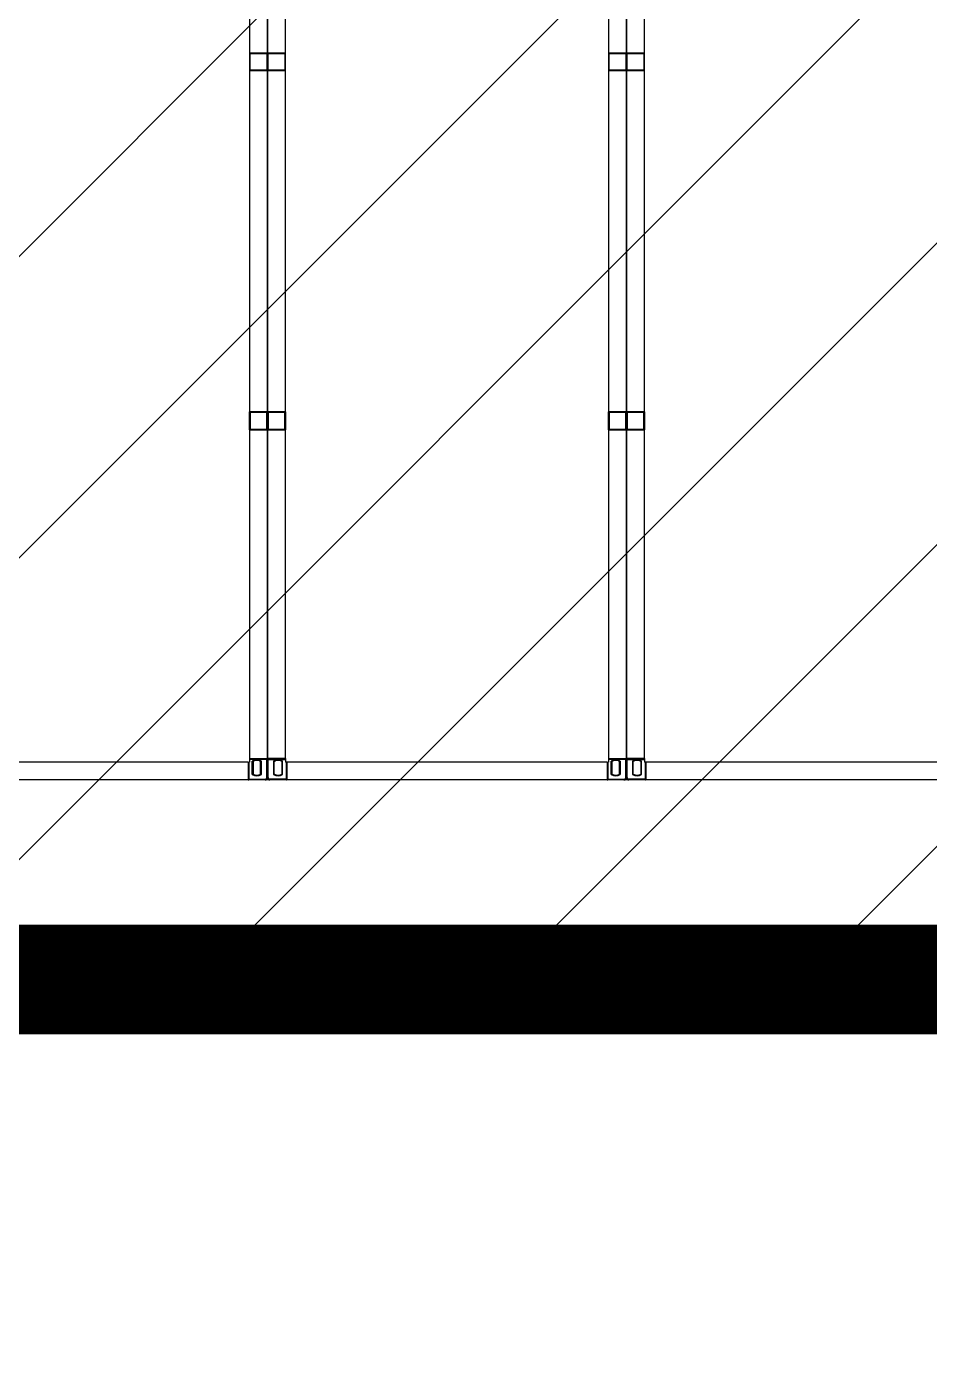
# Model space of a CAD drawing. Header units: millimetres. Extents: x 4080735 to 4152075, y -451436 to -400976.
# Drawn here: x 4147689 to 4148142, y -407695 to -407030 of the extents above; entities that cross this region are included whole.
import ezdxf

# ---------------------------------------------------------------- set-up
doc = ezdxf.new("R2010")
doc.units = ezdxf.units.MM
doc.header["$LTSCALE"] = 60
doc.layers.add('3', color=3, linetype='Continuous')

# ---------------------------------------------------------------- blocks, each defined once
blk = doc.blocks.new('KEY PLAN_NEW')
at = {"color": 253}
for p, q in [((-926.86, -1495.5), (-926.86, -1788.38)), ((-920.86, -1788.38), (-920.86, -1495.5)), ((-866.86, -1495.5), (-866.86, -1788.38)), ((-860.86, -1788.38), (-860.86, -1495.5)), ((-926.86, -1670.44), (-926.86, -1673.44)), ((-926.86, -1670.44), (-923.86, -1670.44)), ((-926.74, -1673.32), (-926.74, -1670.56)), ((-926.74, -1670.56), (-923.98, -1670.56)), ((-923.98, -1670.56), (-923.98, -1673.32)), ((-923.98, -1670.56), (-923.98, -1673.32)), ((-923.86, -1673.44), (-923.86, -1670.44)), ((-923.86, -1670.44), (-923.86, -1673.44)), ((-923.86, -1670.44), (-920.86, -1670.44)), ((-923.74, -1673.32), (-923.74, -1670.56)), ((-923.74, -1670.56), (-920.98, -1670.56)), ((-920.98, -1670.56), (-920.98, -1673.32)), ((-920.98, -1670.56), (-920.98, -1673.32)), ((-920.86, -1673.44), (-920.86, -1670.44)), ((-866.86, -1670.44), (-866.86, -1673.44)), ((-866.86, -1670.44), (-863.86, -1670.44)), ((-866.74, -1673.32), (-866.74, -1670.56)), ((-866.74, -1670.56), (-863.98, -1670.56)), ((-863.98, -1670.56), (-863.98, -1673.32)), ((-863.98, -1670.56), (-863.98, -1673.32)), ((-863.86, -1673.44), (-863.86, -1670.44)), ((-863.86, -1670.44), (-863.86, -1673.44)), ((-863.86, -1670.44), (-860.86, -1670.44)), ((-863.74, -1673.32), (-863.74, -1670.56)), ((-863.74, -1670.56), (-860.98, -1670.56)), ((-860.98, -1670.56), (-860.98, -1673.32)), ((-860.98, -1670.56), (-860.98, -1673.32)), ((-860.86, -1673.44), (-860.86, -1670.44)), ((-923.86, -1673.44), (-926.86, -1673.44)), ((-923.98, -1673.32), (-926.74, -1673.32)), ((-920.86, -1673.44), (-923.86, -1673.44)), ((-920.98, -1673.32), (-923.74, -1673.32)), ((-863.86, -1673.44), (-866.86, -1673.44)), ((-863.98, -1673.32), (-866.74, -1673.32)), ((-860.86, -1673.44), (-863.86, -1673.44)), ((-860.98, -1673.32), (-863.74, -1673.32)), ((-926.86, -1733.44), (-926.86, -1730.44)), ((-923.86, -1730.44), (-926.86, -1730.44)), ((-923.98, -1730.56), (-926.74, -1730.56)), ((-926.74, -1730.56), (-926.74, -1733.32)), ((-923.98, -1733.32), (-923.98, -1730.56)), ((-923.98, -1733.32), (-923.98, -1730.56)), ((-923.86, -1730.44), (-923.86, -1733.44)), ((-923.86, -1733.44), (-923.86, -1730.44)), ((-920.86, -1730.44), (-923.86, -1730.44)), ((-920.98, -1730.56), (-923.74, -1730.56)), ((-923.74, -1730.56), (-923.74, -1733.32)), ((-920.98, -1733.32), (-920.98, -1730.56)), ((-920.98, -1733.32), (-920.98, -1730.56)), ((-920.86, -1730.44), (-920.86, -1733.44)), ((-866.86, -1733.44), (-866.86, -1730.44)), ((-863.86, -1730.44), (-866.86, -1730.44)), ((-863.98, -1730.56), (-866.74, -1730.56)), ((-866.74, -1730.56), (-866.74, -1733.32)), ((-863.98, -1733.32), (-863.98, -1730.56)), ((-863.98, -1733.32), (-863.98, -1730.56)), ((-863.86, -1730.44), (-863.86, -1733.44)), ((-863.86, -1733.44), (-863.86, -1730.44)), ((-860.86, -1730.44), (-863.86, -1730.44)), ((-860.98, -1730.56), (-863.74, -1730.56)), ((-863.74, -1730.56), (-863.74, -1733.32)), ((-860.98, -1733.32), (-860.98, -1730.56)), ((-860.98, -1733.32), (-860.98, -1730.56)), ((-860.86, -1730.44), (-860.86, -1733.44)), ((-926.86, -1733.44), (-923.86, -1733.44)), ((-926.74, -1733.32), (-923.98, -1733.32)), ((-923.86, -1733.44), (-920.86, -1733.44)), ((-923.74, -1733.32), (-920.98, -1733.32)), ((-866.86, -1733.44), (-863.86, -1733.44)), ((-866.74, -1733.32), (-863.98, -1733.32)), ((-863.86, -1733.44), (-860.86, -1733.44)), ((-863.74, -1733.32), (-860.98, -1733.32)), ((-927.1, -1788.94), (-980.62, -1788.94)), ((-927.1, -1788.94), (-926.86, -1788.94)), ((-926.86, -1788.38), (-926.86, -1788.94)), ((-920.86, -1788.38), (-920.86, -1788.94)), ((-920.62, -1788.94), (-920.86, -1788.94)), ((-867.1, -1788.94), (-920.62, -1788.94)), ((-867.1, -1788.94), (-866.86, -1788.94)), ((-866.86, -1788.38), (-866.86, -1788.94)), ((-860.86, -1788.38), (-860.86, -1788.94)), ((-860.62, -1788.94), (-860.86, -1788.94)), ((-807.1, -1788.94), (-860.62, -1788.94))]:
    blk.add_line(p, q, dxfattribs=at)
at = {"color": 253, "linetype": 'Continuous'}
for p, q in [((-927.1, -1788.94), (-927.1, -1791.94)), ((-926.98, -1788.94), (-926.98, -1791.82)), ((-926.86, -1788.38), (-923.86, -1788.38)), ((-923.98, -1788.5), (-926.86, -1788.5)), ((-926.4, -1791.04), (-926.4, -1788.78)), ((-926.28, -1788.85), (-926.28, -1790.98)), ((-925.01, -1790.98), (-925.01, -1788.85)), ((-924.89, -1788.78), (-924.89, -1791.04)), ((-923.98, -1788.38), (-923.98, -1788.5)), ((-923.98, -1788.5), (-923.86, -1788.5)), ((-923.98, -1791.53), (-923.98, -1788.5)), ((-920.86, -1788.38), (-923.86, -1788.38)), ((-923.74, -1788.5), (-923.86, -1788.5)), ((-923.74, -1788.38), (-923.74, -1788.5)), ((-923.74, -1788.5), (-920.86, -1788.5)), ((-923.74, -1791.53), (-923.74, -1788.5)), ((-922.84, -1788.78), (-922.84, -1791.04)), ((-922.72, -1790.98), (-922.72, -1788.85)), ((-921.45, -1788.85), (-921.45, -1790.98)), ((-921.33, -1791.04), (-921.33, -1788.78)), ((-920.74, -1788.94), (-920.74, -1791.82)), ((-920.62, -1788.94), (-920.62, -1791.94)), ((-867.1, -1788.94), (-867.1, -1791.94)), ((-866.98, -1788.94), (-866.98, -1791.82)), ((-866.86, -1788.38), (-863.86, -1788.38)), ((-863.98, -1788.5), (-866.86, -1788.5)), ((-866.4, -1791.04), (-866.4, -1788.78)), ((-866.28, -1788.85), (-866.28, -1790.98)), ((-865.01, -1790.98), (-865.01, -1788.85)), ((-864.89, -1788.78), (-864.89, -1791.04)), ((-863.98, -1788.38), (-863.98, -1788.5)), ((-863.98, -1788.5), (-863.86, -1788.5)), ((-863.98, -1791.53), (-863.98, -1788.5)), ((-860.86, -1788.38), (-863.86, -1788.38)), ((-863.74, -1788.5), (-863.86, -1788.5)), ((-863.74, -1788.38), (-863.74, -1788.5)), ((-863.74, -1788.5), (-860.86, -1788.5)), ((-863.74, -1791.53), (-863.74, -1788.5)), ((-862.84, -1788.78), (-862.84, -1791.04)), ((-862.72, -1790.98), (-862.72, -1788.85)), ((-861.45, -1788.85), (-861.45, -1790.98)), ((-861.33, -1791.04), (-861.33, -1788.78)), ((-860.74, -1788.94), (-860.74, -1791.82)), ((-860.62, -1788.94), (-860.62, -1791.94)), ((-927.1, -1791.82), (-926.98, -1791.82)), ((-926.98, -1791.94), (-926.98, -1791.82)), ((-926.98, -1791.82), (-924.27, -1791.82)), ((-924.27, -1791.82), (-924.27, -1791.94)), ((-923.98, -1791.53), (-923.86, -1791.53)), ((-923.98, -1791.82), (-923.98, -1791.82)), ((-923.98, -1791.82), (-923.98, -1791.82)), ((-923.74, -1791.53), (-923.86, -1791.53)), ((-923.74, -1791.82), (-923.74, -1791.82)), ((-923.74, -1791.82), (-923.74, -1791.82)), ((-923.45, -1791.82), (-923.45, -1791.94)), ((-920.74, -1791.82), (-923.45, -1791.82)), ((-920.74, -1791.94), (-920.74, -1791.82)), ((-920.62, -1791.82), (-920.74, -1791.82)), ((-867.1, -1791.82), (-866.98, -1791.82)), ((-866.98, -1791.94), (-866.98, -1791.82)), ((-866.98, -1791.82), (-864.27, -1791.82)), ((-864.27, -1791.82), (-864.27, -1791.94)), ((-863.98, -1791.53), (-863.86, -1791.53)), ((-863.98, -1791.82), (-863.98, -1791.82)), ((-863.98, -1791.82), (-863.98, -1791.82)), ((-863.74, -1791.53), (-863.86, -1791.53)), ((-863.74, -1791.82), (-863.74, -1791.82)), ((-863.74, -1791.82), (-863.74, -1791.82)), ((-863.45, -1791.82), (-863.45, -1791.94)), ((-860.74, -1791.82), (-863.45, -1791.82)), ((-860.74, -1791.94), (-860.74, -1791.82)), ((-860.62, -1791.82), (-860.74, -1791.82))]:
    blk.add_line(p, q, dxfattribs=at)
at = {"color": 253}
for points in [[(-983.86, -1491.94), (-923.86, -1491.94), (-923.86, -1791.94), (-983.86, -1791.94)], [(-923.86, -1491.94), (-863.86, -1491.94), (-863.86, -1791.94), (-923.86, -1791.94)], [(-863.86, -1491.94), (-803.86, -1491.94), (-803.86, -1791.94), (-863.86, -1791.94)]]:
    blk.add_lwpolyline(points, close=True, dxfattribs=at)
at = {"color": 253, "linetype": 'Continuous'}
for centre, radius, start, end in [((-925.64, -1789.91), 1.36, 56.2792, 123.7208), ((-925.64, -1789.91), 1.24, 59.1964, 120.8036), ((-923.98, -1788.5), 0.12, 0, 90), ((-923.74, -1788.5), 0.12, 90, 180), ((-922.08, -1789.91), 1.36, 56.2792, 123.7208), ((-922.08, -1789.91), 1.24, 59.1964, 120.8036), ((-865.64, -1789.91), 1.36, 56.2792, 123.7208), ((-865.64, -1789.91), 1.24, 59.1964, 120.8036), ((-863.98, -1788.5), 0.12, 0, 90), ((-863.74, -1788.5), 0.12, 90, 180), ((-862.08, -1789.91), 1.36, 56.2792, 123.7208), ((-862.08, -1789.91), 1.24, 59.1964, 120.8036), ((-926.98, -1791.82), 0.12, 180, 270), ((-925.64, -1789.91), 1.36, 236.2792, 303.7208), ((-925.64, -1789.91), 1.24, 239.1964, 300.8036), ((-924.27, -1791.53), 0.41, 270, 0), ((-924.27, -1791.53), 0.29, 270, 0), ((-923.45, -1791.53), 0.41, 180, 270), ((-923.45, -1791.53), 0.29, 180, 270), ((-922.08, -1789.91), 1.36, 236.2792, 303.7208), ((-922.08, -1789.91), 1.24, 239.1964, 300.8036), ((-920.74, -1791.82), 0.12, 270, 0), ((-866.98, -1791.82), 0.12, 180, 270), ((-865.64, -1789.91), 1.36, 236.2792, 303.7208), ((-865.64, -1789.91), 1.24, 239.1964, 300.8036), ((-864.27, -1791.53), 0.41, 270, 0), ((-864.27, -1791.53), 0.29, 270, 0), ((-863.45, -1791.53), 0.41, 180, 270), ((-863.45, -1791.53), 0.29, 180, 270), ((-862.08, -1789.91), 1.36, 236.2792, 303.7208), ((-862.08, -1789.91), 1.24, 239.1964, 300.8036), ((-860.74, -1791.82), 0.12, 270, 0)]:
    blk.add_arc(centre, radius, start, end, dxfattribs=at)
for points, knots in [([(-926.28, -1788.85), (-926.28, -1788.85, 46), (-926.28, -1788.85, 46), (-926.28, -1788.85, 46), (-926.28, -1788.85, 46), (-926.28, -1788.85, 46), (-926.28, -1788.85, 46), (-926.28, -1788.85, 46), (-926.28, -1788.85, 46), (-926.28, -1788.85, 46), (-926.28, -1788.84, 46), (-926.29, -1788.84, 46), (-926.29, -1788.84, 46), (-926.29, -1788.84, 46), (-926.29, -1788.84, 46), (-926.29, -1788.84, 46), (-926.3, -1788.84, 46), (-926.3, -1788.84, 46), (-926.3, -1788.84, 46), (-926.3, -1788.84, 46), (-926.3, -1788.83, 46), (-926.3, -1788.83, 46), (-926.31, -1788.83, 46), (-926.31, -1788.83, 46), (-926.32, -1788.83, 46), (-926.32, -1788.83, 46), (-926.32, -1788.82, 46), (-926.32, -1788.82, 46), (-926.32, -1788.82, 46), (-926.32, -1788.82, 46), (-926.33, -1788.82, 46), (-926.33, -1788.82, 46), (-926.34, -1788.82, 46), (-926.34, -1788.81, 46), (-926.35, -1788.81, 46), (-926.35, -1788.81, 46), (-926.35, -1788.81, 46), (-926.35, -1788.81, 46), (-926.36, -1788.8, 46), (-926.36, -1788.8, 46), (-926.36, -1788.8, 46), (-926.36, -1788.8, 46), (-926.37, -1788.8, 46), (-926.37, -1788.8, 46), (-926.38, -1788.79, 46), (-926.38, -1788.79, 46), (-926.39, -1788.79, 46), (-926.39, -1788.79, 46), (-926.39, -1788.78, 46), (-926.39, -1788.78, 46), (-926.39, -1788.78, 46), (-926.4, -1788.78, 46), (-926.4, -1788.78, 46), (-926.4, -1788.78, 46)], [0, 0, 0, 0, 0.06206, 0.12459, 0.12459, 0.155854, 0.155854, 0.171487, 0.171487, 0.187119, 0.187119, 0.249648, 0.249648, 0.312178, 0.312178, 0.343442, 0.343442, 0.359075, 0.359075, 0.374707, 0.374707, 0.437236, 0.437236, 0.499766, 0.499766, 0.53103, 0.53103, 0.546663, 0.546663, 0.562295, 0.562295, 0.624824, 0.624824, 0.687353, 0.687353, 0.749883, 0.749883, 0.765515, 0.765515, 0.781147, 0.781147, 0.812412, 0.812412, 0.874941, 0.874941, 0.937471, 0.937471, 0.968735, 0.968735, 0.984368, 0.992184, 0.992184, 1, 1, 1, 1]), ([(-924.89, -1788.78), (-924.89, -1788.78, 46), (-924.89, -1788.78, 46), (-924.89, -1788.78, 46), (-924.89, -1788.78, 46), (-924.89, -1788.78, 46), (-924.89, -1788.79, 46), (-924.9, -1788.79, 46), (-924.9, -1788.79, 46), (-924.91, -1788.79, 46), (-924.91, -1788.8, 46), (-924.92, -1788.8, 46), (-924.92, -1788.8, 46), (-924.92, -1788.8, 46), (-924.93, -1788.8, 46), (-924.93, -1788.8, 46), (-924.93, -1788.81, 46), (-924.93, -1788.81, 46), (-924.93, -1788.81, 46), (-924.94, -1788.81, 46), (-924.94, -1788.81, 46), (-924.95, -1788.82, 46), (-924.95, -1788.82, 46), (-924.96, -1788.82, 46), (-924.96, -1788.82, 46), (-924.96, -1788.82, 46), (-924.96, -1788.82, 46), (-924.96, -1788.82, 46), (-924.97, -1788.83, 46), (-924.97, -1788.83, 46), (-924.97, -1788.83, 46), (-924.97, -1788.83, 46), (-924.98, -1788.83, 46), (-924.98, -1788.83, 46), (-924.99, -1788.84, 46), (-924.99, -1788.84, 46), (-924.99, -1788.84, 46), (-924.99, -1788.84, 46), (-924.99, -1788.84, 46), (-924.99, -1788.84, 46), (-924.99, -1788.84, 46), (-924.99, -1788.84, 46), (-925, -1788.84, 46), (-925, -1788.84, 46), (-925, -1788.85, 46), (-925, -1788.85, 46), (-925, -1788.85, 46), (-925, -1788.85, 46), (-925, -1788.85, 46), (-925, -1788.85, 46), (-925.01, -1788.85, 46), (-925.01, -1788.85, 46), (-925.01, -1788.85, 46), (-925.01, -1788.85, 46)], [0, 0, 0, 0, 0.00782, 0.00782, 0.015639, 0.031279, 0.031279, 0.062557, 0.062557, 0.125114, 0.125114, 0.187671, 0.187671, 0.21895, 0.21895, 0.234589, 0.234589, 0.250228, 0.250228, 0.312785, 0.312785, 0.375342, 0.375342, 0.437899, 0.437899, 0.453538, 0.453538, 0.469178, 0.469178, 0.500456, 0.500456, 0.563013, 0.563013, 0.62557, 0.62557, 0.641209, 0.641209, 0.656849, 0.656849, 0.688127, 0.688127, 0.750684, 0.750684, 0.813241, 0.813241, 0.828881, 0.828881, 0.84452, 0.84452, 0.875798, 0.875798, 0.938355, 1, 1, 1, 1]), ([(-922.84, -1788.78), (-922.84, -1788.78, 46), (-922.84, -1788.78, 46), (-922.83, -1788.78, 46), (-922.83, -1788.78, 46), (-922.83, -1788.78, 46), (-922.83, -1788.79, 46), (-922.83, -1788.79, 46), (-922.82, -1788.79, 46), (-922.82, -1788.79, 46), (-922.81, -1788.8, 46), (-922.81, -1788.8, 46), (-922.8, -1788.8, 46), (-922.8, -1788.8, 46), (-922.8, -1788.8, 46), (-922.8, -1788.8, 46), (-922.79, -1788.81, 46), (-922.79, -1788.81, 46), (-922.79, -1788.81, 46), (-922.79, -1788.81, 46), (-922.78, -1788.81, 46), (-922.78, -1788.82, 46), (-922.77, -1788.82, 46), (-922.77, -1788.82, 46), (-922.76, -1788.82, 46), (-922.76, -1788.82, 46), (-922.76, -1788.82, 46), (-922.76, -1788.82, 46), (-922.76, -1788.83, 46), (-922.76, -1788.83, 46), (-922.75, -1788.83, 46), (-922.75, -1788.83, 46), (-922.74, -1788.83, 46), (-922.74, -1788.83, 46), (-922.74, -1788.84, 46), (-922.74, -1788.84, 46), (-922.74, -1788.84, 46), (-922.74, -1788.84, 46), (-922.73, -1788.84, 46), (-922.73, -1788.84, 46), (-922.73, -1788.84, 46), (-922.73, -1788.84, 46), (-922.73, -1788.84, 46), (-922.72, -1788.84, 46), (-922.72, -1788.85, 46), (-922.72, -1788.85, 46), (-922.72, -1788.85, 46), (-922.72, -1788.85, 46), (-922.72, -1788.85, 46), (-922.72, -1788.85, 46), (-922.72, -1788.85, 46), (-922.72, -1788.85, 46), (-922.72, -1788.85, 46), (-922.72, -1788.85, 46)], [0, 0, 0, 0, 0.00782, 0.00782, 0.015639, 0.031279, 0.031279, 0.062557, 0.062557, 0.125114, 0.125114, 0.187671, 0.187671, 0.21895, 0.21895, 0.234589, 0.234589, 0.250228, 0.250228, 0.312785, 0.312785, 0.375342, 0.375342, 0.437899, 0.437899, 0.453538, 0.453538, 0.469178, 0.469178, 0.500456, 0.500456, 0.563013, 0.563013, 0.62557, 0.62557, 0.641209, 0.641209, 0.656849, 0.656849, 0.688127, 0.688127, 0.750684, 0.750684, 0.813241, 0.813241, 0.828881, 0.828881, 0.84452, 0.84452, 0.875798, 0.875798, 0.938355, 1, 1, 1, 1]), ([(-921.45, -1788.85), (-921.45, -1788.85, 46), (-921.45, -1788.85, 46), (-921.45, -1788.85, 46), (-921.44, -1788.85, 46), (-921.44, -1788.85, 46), (-921.44, -1788.85, 46), (-921.44, -1788.85, 46), (-921.44, -1788.85, 46), (-921.44, -1788.85, 46), (-921.44, -1788.84, 46), (-921.44, -1788.84, 46), (-921.43, -1788.84, 46), (-921.43, -1788.84, 46), (-921.43, -1788.84, 46), (-921.43, -1788.84, 46), (-921.43, -1788.84, 46), (-921.43, -1788.84, 46), (-921.43, -1788.84, 46), (-921.43, -1788.84, 46), (-921.42, -1788.83, 46), (-921.42, -1788.83, 46), (-921.41, -1788.83, 46), (-921.41, -1788.83, 46), (-921.41, -1788.83, 46), (-921.41, -1788.83, 46), (-921.4, -1788.82, 46), (-921.4, -1788.82, 46), (-921.4, -1788.82, 46), (-921.4, -1788.82, 46), (-921.4, -1788.82, 46), (-921.39, -1788.82, 46), (-921.39, -1788.82, 46), (-921.38, -1788.81, 46), (-921.38, -1788.81, 46), (-921.37, -1788.81, 46), (-921.37, -1788.81, 46), (-921.37, -1788.81, 46), (-921.37, -1788.8, 46), (-921.37, -1788.8, 46), (-921.36, -1788.8, 46), (-921.36, -1788.8, 46), (-921.36, -1788.8, 46), (-921.35, -1788.8, 46), (-921.35, -1788.79, 46), (-921.34, -1788.79, 46), (-921.34, -1788.79, 46), (-921.33, -1788.79, 46), (-921.33, -1788.78, 46), (-921.33, -1788.78, 46), (-921.33, -1788.78, 46), (-921.33, -1788.78, 46), (-921.33, -1788.78, 46), (-921.33, -1788.78, 46)], [0, 0, 0, 0, 0.06206, 0.12459, 0.12459, 0.155854, 0.155854, 0.171487, 0.171487, 0.187119, 0.187119, 0.249648, 0.249648, 0.312178, 0.312178, 0.343442, 0.343442, 0.359075, 0.359075, 0.374707, 0.374707, 0.437236, 0.437236, 0.499766, 0.499766, 0.53103, 0.53103, 0.546663, 0.546663, 0.562295, 0.562295, 0.624824, 0.624824, 0.687353, 0.687353, 0.749883, 0.749883, 0.765515, 0.765515, 0.781147, 0.781147, 0.812412, 0.812412, 0.874941, 0.874941, 0.937471, 0.937471, 0.968735, 0.968735, 0.984368, 0.992184, 0.992184, 1, 1, 1, 1]), ([(-866.28, -1788.85), (-866.28, -1788.85, 46), (-866.28, -1788.85, 46), (-866.28, -1788.85, 46), (-866.28, -1788.85, 46), (-866.28, -1788.85, 46), (-866.28, -1788.85, 46), (-866.28, -1788.85, 46), (-866.28, -1788.85, 46), (-866.28, -1788.85, 46), (-866.28, -1788.84, 46), (-866.29, -1788.84, 46), (-866.29, -1788.84, 46), (-866.29, -1788.84, 46), (-866.29, -1788.84, 46), (-866.29, -1788.84, 46), (-866.3, -1788.84, 46), (-866.3, -1788.84, 46), (-866.3, -1788.84, 46), (-866.3, -1788.84, 46), (-866.3, -1788.83, 46), (-866.3, -1788.83, 46), (-866.31, -1788.83, 46), (-866.31, -1788.83, 46), (-866.32, -1788.83, 46), (-866.32, -1788.83, 46), (-866.32, -1788.82, 46), (-866.32, -1788.82, 46), (-866.32, -1788.82, 46), (-866.32, -1788.82, 46), (-866.33, -1788.82, 46), (-866.33, -1788.82, 46), (-866.34, -1788.82, 46), (-866.34, -1788.81, 46), (-866.35, -1788.81, 46), (-866.35, -1788.81, 46), (-866.35, -1788.81, 46), (-866.35, -1788.81, 46), (-866.36, -1788.8, 46), (-866.36, -1788.8, 46), (-866.36, -1788.8, 46), (-866.36, -1788.8, 46), (-866.37, -1788.8, 46), (-866.37, -1788.8, 46), (-866.38, -1788.79, 46), (-866.38, -1788.79, 46), (-866.39, -1788.79, 46), (-866.39, -1788.79, 46), (-866.39, -1788.78, 46), (-866.39, -1788.78, 46), (-866.39, -1788.78, 46), (-866.4, -1788.78, 46), (-866.4, -1788.78, 46), (-866.4, -1788.78, 46)], [0, 0, 0, 0, 0.06206, 0.12459, 0.12459, 0.155854, 0.155854, 0.171487, 0.171487, 0.187119, 0.187119, 0.249648, 0.249648, 0.312178, 0.312178, 0.343442, 0.343442, 0.359075, 0.359075, 0.374707, 0.374707, 0.437236, 0.437236, 0.499766, 0.499766, 0.53103, 0.53103, 0.546663, 0.546663, 0.562295, 0.562295, 0.624824, 0.624824, 0.687353, 0.687353, 0.749883, 0.749883, 0.765515, 0.765515, 0.781147, 0.781147, 0.812412, 0.812412, 0.874941, 0.874941, 0.937471, 0.937471, 0.968735, 0.968735, 0.984368, 0.992184, 0.992184, 1, 1, 1, 1]), ([(-864.89, -1788.78), (-864.89, -1788.78, 46), (-864.89, -1788.78, 46), (-864.89, -1788.78, 46), (-864.89, -1788.78, 46), (-864.89, -1788.78, 46), (-864.89, -1788.79, 46), (-864.9, -1788.79, 46), (-864.9, -1788.79, 46), (-864.91, -1788.79, 46), (-864.91, -1788.8, 46), (-864.92, -1788.8, 46), (-864.92, -1788.8, 46), (-864.92, -1788.8, 46), (-864.93, -1788.8, 46), (-864.93, -1788.8, 46), (-864.93, -1788.81, 46), (-864.93, -1788.81, 46), (-864.93, -1788.81, 46), (-864.94, -1788.81, 46), (-864.94, -1788.81, 46), (-864.95, -1788.82, 46), (-864.95, -1788.82, 46), (-864.96, -1788.82, 46), (-864.96, -1788.82, 46), (-864.96, -1788.82, 46), (-864.96, -1788.82, 46), (-864.96, -1788.82, 46), (-864.97, -1788.83, 46), (-864.97, -1788.83, 46), (-864.97, -1788.83, 46), (-864.97, -1788.83, 46), (-864.98, -1788.83, 46), (-864.98, -1788.83, 46), (-864.99, -1788.84, 46), (-864.99, -1788.84, 46), (-864.99, -1788.84, 46), (-864.99, -1788.84, 46), (-864.99, -1788.84, 46), (-864.99, -1788.84, 46), (-864.99, -1788.84, 46), (-864.99, -1788.84, 46), (-865, -1788.84, 46), (-865, -1788.84, 46), (-865, -1788.85, 46), (-865, -1788.85, 46), (-865, -1788.85, 46), (-865, -1788.85, 46), (-865, -1788.85, 46), (-865, -1788.85, 46), (-865.01, -1788.85, 46), (-865.01, -1788.85, 46), (-865.01, -1788.85, 46), (-865.01, -1788.85, 46)], [0, 0, 0, 0, 0.00782, 0.00782, 0.015639, 0.031279, 0.031279, 0.062557, 0.062557, 0.125114, 0.125114, 0.187671, 0.187671, 0.21895, 0.21895, 0.234589, 0.234589, 0.250228, 0.250228, 0.312785, 0.312785, 0.375342, 0.375342, 0.437899, 0.437899, 0.453538, 0.453538, 0.469178, 0.469178, 0.500456, 0.500456, 0.563013, 0.563013, 0.62557, 0.62557, 0.641209, 0.641209, 0.656849, 0.656849, 0.688127, 0.688127, 0.750684, 0.750684, 0.813241, 0.813241, 0.828881, 0.828881, 0.84452, 0.84452, 0.875798, 0.875798, 0.938355, 1, 1, 1, 1]), ([(-862.84, -1788.78), (-862.84, -1788.78, 46), (-862.84, -1788.78, 46), (-862.83, -1788.78, 46), (-862.83, -1788.78, 46), (-862.83, -1788.78, 46), (-862.83, -1788.79, 46), (-862.83, -1788.79, 46), (-862.82, -1788.79, 46), (-862.82, -1788.79, 46), (-862.81, -1788.8, 46), (-862.81, -1788.8, 46), (-862.8, -1788.8, 46), (-862.8, -1788.8, 46), (-862.8, -1788.8, 46), (-862.8, -1788.8, 46), (-862.79, -1788.81, 46), (-862.79, -1788.81, 46), (-862.79, -1788.81, 46), (-862.79, -1788.81, 46), (-862.78, -1788.81, 46), (-862.78, -1788.82, 46), (-862.77, -1788.82, 46), (-862.77, -1788.82, 46), (-862.76, -1788.82, 46), (-862.76, -1788.82, 46), (-862.76, -1788.82, 46), (-862.76, -1788.82, 46), (-862.76, -1788.83, 46), (-862.76, -1788.83, 46), (-862.75, -1788.83, 46), (-862.75, -1788.83, 46), (-862.74, -1788.83, 46), (-862.74, -1788.83, 46), (-862.74, -1788.84, 46), (-862.74, -1788.84, 46), (-862.74, -1788.84, 46), (-862.74, -1788.84, 46), (-862.73, -1788.84, 46), (-862.73, -1788.84, 46), (-862.73, -1788.84, 46), (-862.73, -1788.84, 46), (-862.73, -1788.84, 46), (-862.72, -1788.84, 46), (-862.72, -1788.85, 46), (-862.72, -1788.85, 46), (-862.72, -1788.85, 46), (-862.72, -1788.85, 46), (-862.72, -1788.85, 46), (-862.72, -1788.85, 46), (-862.72, -1788.85, 46), (-862.72, -1788.85, 46), (-862.72, -1788.85, 46), (-862.72, -1788.85, 46)], [0, 0, 0, 0, 0.00782, 0.00782, 0.015639, 0.031279, 0.031279, 0.062557, 0.062557, 0.125114, 0.125114, 0.187671, 0.187671, 0.21895, 0.21895, 0.234589, 0.234589, 0.250228, 0.250228, 0.312785, 0.312785, 0.375342, 0.375342, 0.437899, 0.437899, 0.453538, 0.453538, 0.469178, 0.469178, 0.500456, 0.500456, 0.563013, 0.563013, 0.62557, 0.62557, 0.641209, 0.641209, 0.656849, 0.656849, 0.688127, 0.688127, 0.750684, 0.750684, 0.813241, 0.813241, 0.828881, 0.828881, 0.84452, 0.84452, 0.875798, 0.875798, 0.938355, 1, 1, 1, 1]), ([(-861.45, -1788.85), (-861.45, -1788.85, 46), (-861.45, -1788.85, 46), (-861.45, -1788.85, 46), (-861.44, -1788.85, 46), (-861.44, -1788.85, 46), (-861.44, -1788.85, 46), (-861.44, -1788.85, 46), (-861.44, -1788.85, 46), (-861.44, -1788.85, 46), (-861.44, -1788.84, 46), (-861.44, -1788.84, 46), (-861.43, -1788.84, 46), (-861.43, -1788.84, 46), (-861.43, -1788.84, 46), (-861.43, -1788.84, 46), (-861.43, -1788.84, 46), (-861.43, -1788.84, 46), (-861.43, -1788.84, 46), (-861.43, -1788.84, 46), (-861.42, -1788.83, 46), (-861.42, -1788.83, 46), (-861.41, -1788.83, 46), (-861.41, -1788.83, 46), (-861.41, -1788.83, 46), (-861.41, -1788.83, 46), (-861.4, -1788.82, 46), (-861.4, -1788.82, 46), (-861.4, -1788.82, 46), (-861.4, -1788.82, 46), (-861.4, -1788.82, 46), (-861.39, -1788.82, 46), (-861.39, -1788.82, 46), (-861.38, -1788.81, 46), (-861.38, -1788.81, 46), (-861.37, -1788.81, 46), (-861.37, -1788.81, 46), (-861.37, -1788.81, 46), (-861.37, -1788.8, 46), (-861.37, -1788.8, 46), (-861.36, -1788.8, 46), (-861.36, -1788.8, 46), (-861.36, -1788.8, 46), (-861.35, -1788.8, 46), (-861.35, -1788.79, 46), (-861.34, -1788.79, 46), (-861.34, -1788.79, 46), (-861.33, -1788.79, 46), (-861.33, -1788.78, 46), (-861.33, -1788.78, 46), (-861.33, -1788.78, 46), (-861.33, -1788.78, 46), (-861.33, -1788.78, 46), (-861.33, -1788.78, 46)], [0, 0, 0, 0, 0.06206, 0.12459, 0.12459, 0.155854, 0.155854, 0.171487, 0.171487, 0.187119, 0.187119, 0.249648, 0.249648, 0.312178, 0.312178, 0.343442, 0.343442, 0.359075, 0.359075, 0.374707, 0.374707, 0.437236, 0.437236, 0.499766, 0.499766, 0.53103, 0.53103, 0.546663, 0.546663, 0.562295, 0.562295, 0.624824, 0.624824, 0.687353, 0.687353, 0.749883, 0.749883, 0.765515, 0.765515, 0.781147, 0.781147, 0.812412, 0.812412, 0.874941, 0.874941, 0.937471, 0.937471, 0.968735, 0.968735, 0.984368, 0.992184, 0.992184, 1, 1, 1, 1]), ([(-926.28, -1790.98), (-926.28, -1790.98, 46), (-926.28, -1790.98, 46), (-926.28, -1790.98, 46), (-926.28, -1790.98, 46), (-926.28, -1790.98, 46), (-926.28, -1790.98, 46), (-926.28, -1790.98, 46), (-926.28, -1790.98, 46), (-926.28, -1790.98, 46), (-926.28, -1790.98, 46), (-926.29, -1790.98, 46), (-926.29, -1790.99, 46), (-926.29, -1790.99, 46), (-926.29, -1790.99, 46), (-926.29, -1790.99, 46), (-926.3, -1790.99, 46), (-926.3, -1790.99, 46), (-926.3, -1790.99, 46), (-926.3, -1790.99, 46), (-926.3, -1790.99, 46), (-926.3, -1790.99, 46), (-926.31, -1791, 46), (-926.31, -1791, 46), (-926.32, -1791, 46), (-926.32, -1791, 46), (-926.32, -1791, 46), (-926.32, -1791, 46), (-926.32, -1791, 46), (-926.32, -1791, 46), (-926.33, -1791.01, 46), (-926.33, -1791.01, 46), (-926.34, -1791.01, 46), (-926.34, -1791.01, 46), (-926.35, -1791.02, 46), (-926.35, -1791.02, 46), (-926.35, -1791.02, 46), (-926.35, -1791.02, 46), (-926.36, -1791.02, 46), (-926.36, -1791.02, 46), (-926.36, -1791.03, 46), (-926.36, -1791.03, 46), (-926.37, -1791.03, 46), (-926.37, -1791.03, 46), (-926.38, -1791.03, 46), (-926.38, -1791.04, 46), (-926.39, -1791.04, 46), (-926.39, -1791.04, 46), (-926.39, -1791.04, 46), (-926.39, -1791.04, 46), (-926.39, -1791.04, 46), (-926.4, -1791.04, 46), (-926.4, -1791.04, 46), (-926.4, -1791.04, 46)], [0, 0, 0, 0, 0.06206, 0.12459, 0.12459, 0.155854, 0.155854, 0.171487, 0.171487, 0.187119, 0.187119, 0.249648, 0.249648, 0.312178, 0.312178, 0.343442, 0.343442, 0.359075, 0.359075, 0.374707, 0.374707, 0.437236, 0.437236, 0.499766, 0.499766, 0.53103, 0.53103, 0.546663, 0.546663, 0.562295, 0.562295, 0.624824, 0.624824, 0.687353, 0.687353, 0.749883, 0.749883, 0.765515, 0.765515, 0.781147, 0.781147, 0.812412, 0.812412, 0.874941, 0.874941, 0.937471, 0.937471, 0.968735, 0.968735, 0.984368, 0.992184, 0.992184, 1, 1, 1, 1]), ([(-924.89, -1791.04), (-924.89, -1791.04, 46), (-924.89, -1791.04, 46), (-924.89, -1791.04, 46), (-924.89, -1791.04, 46), (-924.89, -1791.04, 46), (-924.89, -1791.04, 46), (-924.9, -1791.04, 46), (-924.9, -1791.04, 46), (-924.91, -1791.03, 46), (-924.91, -1791.03, 46), (-924.92, -1791.03, 46), (-924.92, -1791.03, 46), (-924.92, -1791.03, 46), (-924.93, -1791.02, 46), (-924.93, -1791.02, 46), (-924.93, -1791.02, 46), (-924.93, -1791.02, 46), (-924.93, -1791.02, 46), (-924.94, -1791.02, 46), (-924.94, -1791.01, 46), (-924.95, -1791.01, 46), (-924.95, -1791.01, 46), (-924.96, -1791.01, 46), (-924.96, -1791, 46), (-924.96, -1791, 46), (-924.96, -1791, 46), (-924.96, -1791, 46), (-924.97, -1791, 46), (-924.97, -1791, 46), (-924.97, -1791, 46), (-924.97, -1791, 46), (-924.98, -1790.99, 46), (-924.98, -1790.99, 46), (-924.99, -1790.99, 46), (-924.99, -1790.99, 46), (-924.99, -1790.99, 46), (-924.99, -1790.99, 46), (-924.99, -1790.99, 46), (-924.99, -1790.99, 46), (-924.99, -1790.99, 46), (-924.99, -1790.99, 46), (-925, -1790.98, 46), (-925, -1790.98, 46), (-925, -1790.98, 46), (-925, -1790.98, 46), (-925, -1790.98, 46), (-925, -1790.98, 46), (-925, -1790.98, 46), (-925, -1790.98, 46), (-925.01, -1790.98, 46), (-925.01, -1790.98, 46), (-925.01, -1790.98, 46), (-925.01, -1790.98, 46)], [0, 0, 0, 0, 0.00782, 0.00782, 0.015639, 0.031279, 0.031279, 0.062557, 0.062557, 0.125114, 0.125114, 0.187671, 0.187671, 0.21895, 0.21895, 0.234589, 0.234589, 0.250228, 0.250228, 0.312785, 0.312785, 0.375342, 0.375342, 0.437899, 0.437899, 0.453538, 0.453538, 0.469178, 0.469178, 0.500456, 0.500456, 0.563013, 0.563013, 0.62557, 0.62557, 0.641209, 0.641209, 0.656849, 0.656849, 0.688127, 0.688127, 0.750684, 0.750684, 0.813241, 0.813241, 0.828881, 0.828881, 0.84452, 0.84452, 0.875798, 0.875798, 0.938355, 1, 1, 1, 1]), ([(-922.84, -1791.04), (-922.84, -1791.04, 46), (-922.84, -1791.04, 46), (-922.83, -1791.04, 46), (-922.83, -1791.04, 46), (-922.83, -1791.04, 46), (-922.83, -1791.04, 46), (-922.83, -1791.04, 46), (-922.82, -1791.04, 46), (-922.82, -1791.03, 46), (-922.81, -1791.03, 46), (-922.81, -1791.03, 46), (-922.8, -1791.03, 46), (-922.8, -1791.03, 46), (-922.8, -1791.02, 46), (-922.8, -1791.02, 46), (-922.79, -1791.02, 46), (-922.79, -1791.02, 46), (-922.79, -1791.02, 46), (-922.79, -1791.02, 46), (-922.78, -1791.01, 46), (-922.78, -1791.01, 46), (-922.77, -1791.01, 46), (-922.77, -1791.01, 46), (-922.76, -1791, 46), (-922.76, -1791, 46), (-922.76, -1791, 46), (-922.76, -1791, 46), (-922.76, -1791, 46), (-922.76, -1791, 46), (-922.75, -1791, 46), (-922.75, -1791, 46), (-922.74, -1790.99, 46), (-922.74, -1790.99, 46), (-922.74, -1790.99, 46), (-922.74, -1790.99, 46), (-922.74, -1790.99, 46), (-922.74, -1790.99, 46), (-922.73, -1790.99, 46), (-922.73, -1790.99, 46), (-922.73, -1790.99, 46), (-922.73, -1790.99, 46), (-922.73, -1790.98, 46), (-922.72, -1790.98, 46), (-922.72, -1790.98, 46), (-922.72, -1790.98, 46), (-922.72, -1790.98, 46), (-922.72, -1790.98, 46), (-922.72, -1790.98, 46), (-922.72, -1790.98, 46), (-922.72, -1790.98, 46), (-922.72, -1790.98, 46), (-922.72, -1790.98, 46), (-922.72, -1790.98, 46)], [0, 0, 0, 0, 0.00782, 0.00782, 0.015639, 0.031279, 0.031279, 0.062557, 0.062557, 0.125114, 0.125114, 0.187671, 0.187671, 0.21895, 0.21895, 0.234589, 0.234589, 0.250228, 0.250228, 0.312785, 0.312785, 0.375342, 0.375342, 0.437899, 0.437899, 0.453538, 0.453538, 0.469178, 0.469178, 0.500456, 0.500456, 0.563013, 0.563013, 0.62557, 0.62557, 0.641209, 0.641209, 0.656849, 0.656849, 0.688127, 0.688127, 0.750684, 0.750684, 0.813241, 0.813241, 0.828881, 0.828881, 0.84452, 0.84452, 0.875798, 0.875798, 0.938355, 1, 1, 1, 1]), ([(-921.45, -1790.98), (-921.45, -1790.98, 46), (-921.45, -1790.98, 46), (-921.45, -1790.98, 46), (-921.44, -1790.98, 46), (-921.44, -1790.98, 46), (-921.44, -1790.98, 46), (-921.44, -1790.98, 46), (-921.44, -1790.98, 46), (-921.44, -1790.98, 46), (-921.44, -1790.98, 46), (-921.44, -1790.98, 46), (-921.43, -1790.99, 46), (-921.43, -1790.99, 46), (-921.43, -1790.99, 46), (-921.43, -1790.99, 46), (-921.43, -1790.99, 46), (-921.43, -1790.99, 46), (-921.43, -1790.99, 46), (-921.43, -1790.99, 46), (-921.42, -1790.99, 46), (-921.42, -1790.99, 46), (-921.41, -1791, 46), (-921.41, -1791, 46), (-921.41, -1791, 46), (-921.41, -1791, 46), (-921.4, -1791, 46), (-921.4, -1791, 46), (-921.4, -1791, 46), (-921.4, -1791, 46), (-921.4, -1791.01, 46), (-921.39, -1791.01, 46), (-921.39, -1791.01, 46), (-921.38, -1791.01, 46), (-921.38, -1791.02, 46), (-921.37, -1791.02, 46), (-921.37, -1791.02, 46), (-921.37, -1791.02, 46), (-921.37, -1791.02, 46), (-921.37, -1791.02, 46), (-921.36, -1791.03, 46), (-921.36, -1791.03, 46), (-921.36, -1791.03, 46), (-921.35, -1791.03, 46), (-921.35, -1791.03, 46), (-921.34, -1791.04, 46), (-921.34, -1791.04, 46), (-921.33, -1791.04, 46), (-921.33, -1791.04, 46), (-921.33, -1791.04, 46), (-921.33, -1791.04, 46), (-921.33, -1791.04, 46), (-921.33, -1791.04, 46), (-921.33, -1791.04, 46)], [0, 0, 0, 0, 0.06206, 0.12459, 0.12459, 0.155854, 0.155854, 0.171487, 0.171487, 0.187119, 0.187119, 0.249648, 0.249648, 0.312178, 0.312178, 0.343442, 0.343442, 0.359075, 0.359075, 0.374707, 0.374707, 0.437236, 0.437236, 0.499766, 0.499766, 0.53103, 0.53103, 0.546663, 0.546663, 0.562295, 0.562295, 0.624824, 0.624824, 0.687353, 0.687353, 0.749883, 0.749883, 0.765515, 0.765515, 0.781147, 0.781147, 0.812412, 0.812412, 0.874941, 0.874941, 0.937471, 0.937471, 0.968735, 0.968735, 0.984368, 0.992184, 0.992184, 1, 1, 1, 1]), ([(-866.28, -1790.98), (-866.28, -1790.98, 46), (-866.28, -1790.98, 46), (-866.28, -1790.98, 46), (-866.28, -1790.98, 46), (-866.28, -1790.98, 46), (-866.28, -1790.98, 46), (-866.28, -1790.98, 46), (-866.28, -1790.98, 46), (-866.28, -1790.98, 46), (-866.28, -1790.98, 46), (-866.29, -1790.98, 46), (-866.29, -1790.99, 46), (-866.29, -1790.99, 46), (-866.29, -1790.99, 46), (-866.29, -1790.99, 46), (-866.3, -1790.99, 46), (-866.3, -1790.99, 46), (-866.3, -1790.99, 46), (-866.3, -1790.99, 46), (-866.3, -1790.99, 46), (-866.3, -1790.99, 46), (-866.31, -1791, 46), (-866.31, -1791, 46), (-866.32, -1791, 46), (-866.32, -1791, 46), (-866.32, -1791, 46), (-866.32, -1791, 46), (-866.32, -1791, 46), (-866.32, -1791, 46), (-866.33, -1791.01, 46), (-866.33, -1791.01, 46), (-866.34, -1791.01, 46), (-866.34, -1791.01, 46), (-866.35, -1791.02, 46), (-866.35, -1791.02, 46), (-866.35, -1791.02, 46), (-866.35, -1791.02, 46), (-866.36, -1791.02, 46), (-866.36, -1791.02, 46), (-866.36, -1791.03, 46), (-866.36, -1791.03, 46), (-866.37, -1791.03, 46), (-866.37, -1791.03, 46), (-866.38, -1791.03, 46), (-866.38, -1791.04, 46), (-866.39, -1791.04, 46), (-866.39, -1791.04, 46), (-866.39, -1791.04, 46), (-866.39, -1791.04, 46), (-866.39, -1791.04, 46), (-866.4, -1791.04, 46), (-866.4, -1791.04, 46), (-866.4, -1791.04, 46)], [0, 0, 0, 0, 0.06206, 0.12459, 0.12459, 0.155854, 0.155854, 0.171487, 0.171487, 0.187119, 0.187119, 0.249648, 0.249648, 0.312178, 0.312178, 0.343442, 0.343442, 0.359075, 0.359075, 0.374707, 0.374707, 0.437236, 0.437236, 0.499766, 0.499766, 0.53103, 0.53103, 0.546663, 0.546663, 0.562295, 0.562295, 0.624824, 0.624824, 0.687353, 0.687353, 0.749883, 0.749883, 0.765515, 0.765515, 0.781147, 0.781147, 0.812412, 0.812412, 0.874941, 0.874941, 0.937471, 0.937471, 0.968735, 0.968735, 0.984368, 0.992184, 0.992184, 1, 1, 1, 1]), ([(-864.89, -1791.04), (-864.89, -1791.04, 46), (-864.89, -1791.04, 46), (-864.89, -1791.04, 46), (-864.89, -1791.04, 46), (-864.89, -1791.04, 46), (-864.89, -1791.04, 46), (-864.9, -1791.04, 46), (-864.9, -1791.04, 46), (-864.91, -1791.03, 46), (-864.91, -1791.03, 46), (-864.92, -1791.03, 46), (-864.92, -1791.03, 46), (-864.92, -1791.03, 46), (-864.93, -1791.02, 46), (-864.93, -1791.02, 46), (-864.93, -1791.02, 46), (-864.93, -1791.02, 46), (-864.93, -1791.02, 46), (-864.94, -1791.02, 46), (-864.94, -1791.01, 46), (-864.95, -1791.01, 46), (-864.95, -1791.01, 46), (-864.96, -1791.01, 46), (-864.96, -1791, 46), (-864.96, -1791, 46), (-864.96, -1791, 46), (-864.96, -1791, 46), (-864.97, -1791, 46), (-864.97, -1791, 46), (-864.97, -1791, 46), (-864.97, -1791, 46), (-864.98, -1790.99, 46), (-864.98, -1790.99, 46), (-864.99, -1790.99, 46), (-864.99, -1790.99, 46), (-864.99, -1790.99, 46), (-864.99, -1790.99, 46), (-864.99, -1790.99, 46), (-864.99, -1790.99, 46), (-864.99, -1790.99, 46), (-864.99, -1790.99, 46), (-865, -1790.98, 46), (-865, -1790.98, 46), (-865, -1790.98, 46), (-865, -1790.98, 46), (-865, -1790.98, 46), (-865, -1790.98, 46), (-865, -1790.98, 46), (-865, -1790.98, 46), (-865.01, -1790.98, 46), (-865.01, -1790.98, 46), (-865.01, -1790.98, 46), (-865.01, -1790.98, 46)], [0, 0, 0, 0, 0.00782, 0.00782, 0.015639, 0.031279, 0.031279, 0.062557, 0.062557, 0.125114, 0.125114, 0.187671, 0.187671, 0.21895, 0.21895, 0.234589, 0.234589, 0.250228, 0.250228, 0.312785, 0.312785, 0.375342, 0.375342, 0.437899, 0.437899, 0.453538, 0.453538, 0.469178, 0.469178, 0.500456, 0.500456, 0.563013, 0.563013, 0.62557, 0.62557, 0.641209, 0.641209, 0.656849, 0.656849, 0.688127, 0.688127, 0.750684, 0.750684, 0.813241, 0.813241, 0.828881, 0.828881, 0.84452, 0.84452, 0.875798, 0.875798, 0.938355, 1, 1, 1, 1]), ([(-862.84, -1791.04), (-862.84, -1791.04, 46), (-862.84, -1791.04, 46), (-862.83, -1791.04, 46), (-862.83, -1791.04, 46), (-862.83, -1791.04, 46), (-862.83, -1791.04, 46), (-862.83, -1791.04, 46), (-862.82, -1791.04, 46), (-862.82, -1791.03, 46), (-862.81, -1791.03, 46), (-862.81, -1791.03, 46), (-862.8, -1791.03, 46), (-862.8, -1791.03, 46), (-862.8, -1791.02, 46), (-862.8, -1791.02, 46), (-862.79, -1791.02, 46), (-862.79, -1791.02, 46), (-862.79, -1791.02, 46), (-862.79, -1791.02, 46), (-862.78, -1791.01, 46), (-862.78, -1791.01, 46), (-862.77, -1791.01, 46), (-862.77, -1791.01, 46), (-862.76, -1791, 46), (-862.76, -1791, 46), (-862.76, -1791, 46), (-862.76, -1791, 46), (-862.76, -1791, 46), (-862.76, -1791, 46), (-862.75, -1791, 46), (-862.75, -1791, 46), (-862.74, -1790.99, 46), (-862.74, -1790.99, 46), (-862.74, -1790.99, 46), (-862.74, -1790.99, 46), (-862.74, -1790.99, 46), (-862.74, -1790.99, 46), (-862.73, -1790.99, 46), (-862.73, -1790.99, 46), (-862.73, -1790.99, 46), (-862.73, -1790.99, 46), (-862.73, -1790.98, 46), (-862.72, -1790.98, 46), (-862.72, -1790.98, 46), (-862.72, -1790.98, 46), (-862.72, -1790.98, 46), (-862.72, -1790.98, 46), (-862.72, -1790.98, 46), (-862.72, -1790.98, 46), (-862.72, -1790.98, 46), (-862.72, -1790.98, 46), (-862.72, -1790.98, 46), (-862.72, -1790.98, 46)], [0, 0, 0, 0, 0.00782, 0.00782, 0.015639, 0.031279, 0.031279, 0.062557, 0.062557, 0.125114, 0.125114, 0.187671, 0.187671, 0.21895, 0.21895, 0.234589, 0.234589, 0.250228, 0.250228, 0.312785, 0.312785, 0.375342, 0.375342, 0.437899, 0.437899, 0.453538, 0.453538, 0.469178, 0.469178, 0.500456, 0.500456, 0.563013, 0.563013, 0.62557, 0.62557, 0.641209, 0.641209, 0.656849, 0.656849, 0.688127, 0.688127, 0.750684, 0.750684, 0.813241, 0.813241, 0.828881, 0.828881, 0.84452, 0.84452, 0.875798, 0.875798, 0.938355, 1, 1, 1, 1]), ([(-861.45, -1790.98), (-861.45, -1790.98, 46), (-861.45, -1790.98, 46), (-861.45, -1790.98, 46), (-861.44, -1790.98, 46), (-861.44, -1790.98, 46), (-861.44, -1790.98, 46), (-861.44, -1790.98, 46), (-861.44, -1790.98, 46), (-861.44, -1790.98, 46), (-861.44, -1790.98, 46), (-861.44, -1790.98, 46), (-861.43, -1790.99, 46), (-861.43, -1790.99, 46), (-861.43, -1790.99, 46), (-861.43, -1790.99, 46), (-861.43, -1790.99, 46), (-861.43, -1790.99, 46), (-861.43, -1790.99, 46), (-861.43, -1790.99, 46), (-861.42, -1790.99, 46), (-861.42, -1790.99, 46), (-861.41, -1791, 46), (-861.41, -1791, 46), (-861.41, -1791, 46), (-861.41, -1791, 46), (-861.4, -1791, 46), (-861.4, -1791, 46), (-861.4, -1791, 46), (-861.4, -1791, 46), (-861.4, -1791.01, 46), (-861.39, -1791.01, 46), (-861.39, -1791.01, 46), (-861.38, -1791.01, 46), (-861.38, -1791.02, 46), (-861.37, -1791.02, 46), (-861.37, -1791.02, 46), (-861.37, -1791.02, 46), (-861.37, -1791.02, 46), (-861.37, -1791.02, 46), (-861.36, -1791.03, 46), (-861.36, -1791.03, 46), (-861.36, -1791.03, 46), (-861.35, -1791.03, 46), (-861.35, -1791.03, 46), (-861.34, -1791.04, 46), (-861.34, -1791.04, 46), (-861.33, -1791.04, 46), (-861.33, -1791.04, 46), (-861.33, -1791.04, 46), (-861.33, -1791.04, 46), (-861.33, -1791.04, 46), (-861.33, -1791.04, 46), (-861.33, -1791.04, 46)], [0, 0, 0, 0, 0.06206, 0.12459, 0.12459, 0.155854, 0.155854, 0.171487, 0.171487, 0.187119, 0.187119, 0.249648, 0.249648, 0.312178, 0.312178, 0.343442, 0.343442, 0.359075, 0.359075, 0.374707, 0.374707, 0.437236, 0.437236, 0.499766, 0.499766, 0.53103, 0.53103, 0.546663, 0.546663, 0.562295, 0.562295, 0.624824, 0.624824, 0.687353, 0.687353, 0.749883, 0.749883, 0.765515, 0.765515, 0.781147, 0.781147, 0.812412, 0.812412, 0.874941, 0.874941, 0.937471, 0.937471, 0.968735, 0.968735, 0.984368, 0.992184, 0.992184, 1, 1, 1, 1])]:
    blk.add_open_spline(points, degree=3, knots=knots, dxfattribs=at)

msp = doc.modelspace()

# ---------------------------------------------------------------- hatches: boundary and pattern name
at = {"layer": '3'}
h = msp.add_hatch(dxfattribs=at)
h.set_pattern_fill('ANSI31', color=256, scale=855.36)
h.set_pattern_definition([(45, (-65702.36, -13536.25), (-75.603857, 75.603857), [])])
h.paths.add_polyline_path([(4145910.29, -405867.36), (4146090.29, -405867.36), (4146090.29, -405507.36), (4146630.29, -405507.36), (4146630.29, -405327.36), (4147730.29, -405327.36), (4147730.29, -405449.76), (4148570.65, -405449.76), (4148570.65, -406047.36), (4148630.29, -406047.36), (4148630.29, -407507.36), (4147379.29, -407507.36), (4147379.29, -407511.86), (4147370.29, -407511.86), (4147370.29, -407687.36), (4146810.29, -407687.36), (4146810.29, -407327.36), (4146450.29, -407327.36), (4146450.29, -406967.36), (4146090.29, -406967.36), (4146090.29, -406607.36), (4145550.29, -406607.36), (4145550.29, -406227.36), (4145910.29, -406227.36)])

# ---------------------------------------------------------------- linework, layer by layer
at = {"layer": '3', "const_width": 55}
msp.add_lwpolyline([(4145910.29, -405867.36), (4146090.29, -405867.36), (4146090.29, -405507.36), (4146630.29, -405507.36), (4146630.29, -405327.36), (4147730.29, -405327.36), (4147730.29, -405449.76), (4148570.65, -405449.76), (4148570.65, -406047.36), (4148630.29, -406047.36), (4148630.29, -407507.36), (4147379.29, -407507.36), (4147379.29, -407511.86), (4147370.29, -407511.86), (4147370.29, -407687.36), (4146810.29, -407687.36), (4146810.29, -407327.36), (4146450.29, -407327.36), (4146450.29, -406967.36), (4146090.29, -406967.36), (4146090.29, -406607.36), (4145550.29, -406607.36), (4145550.29, -406227.36), (4145910.29, -406227.36)], close=True, dxfattribs=at)

# ---------------------------------------------------------------- block references
at = {"xscale": 3, "yscale": 3, "zscale": 3}
msp.add_blockref('KEY PLAN_NEW', (4150581.88, -402031.53), dxfattribs=at)

doc.saveas('drawing.dxf')
